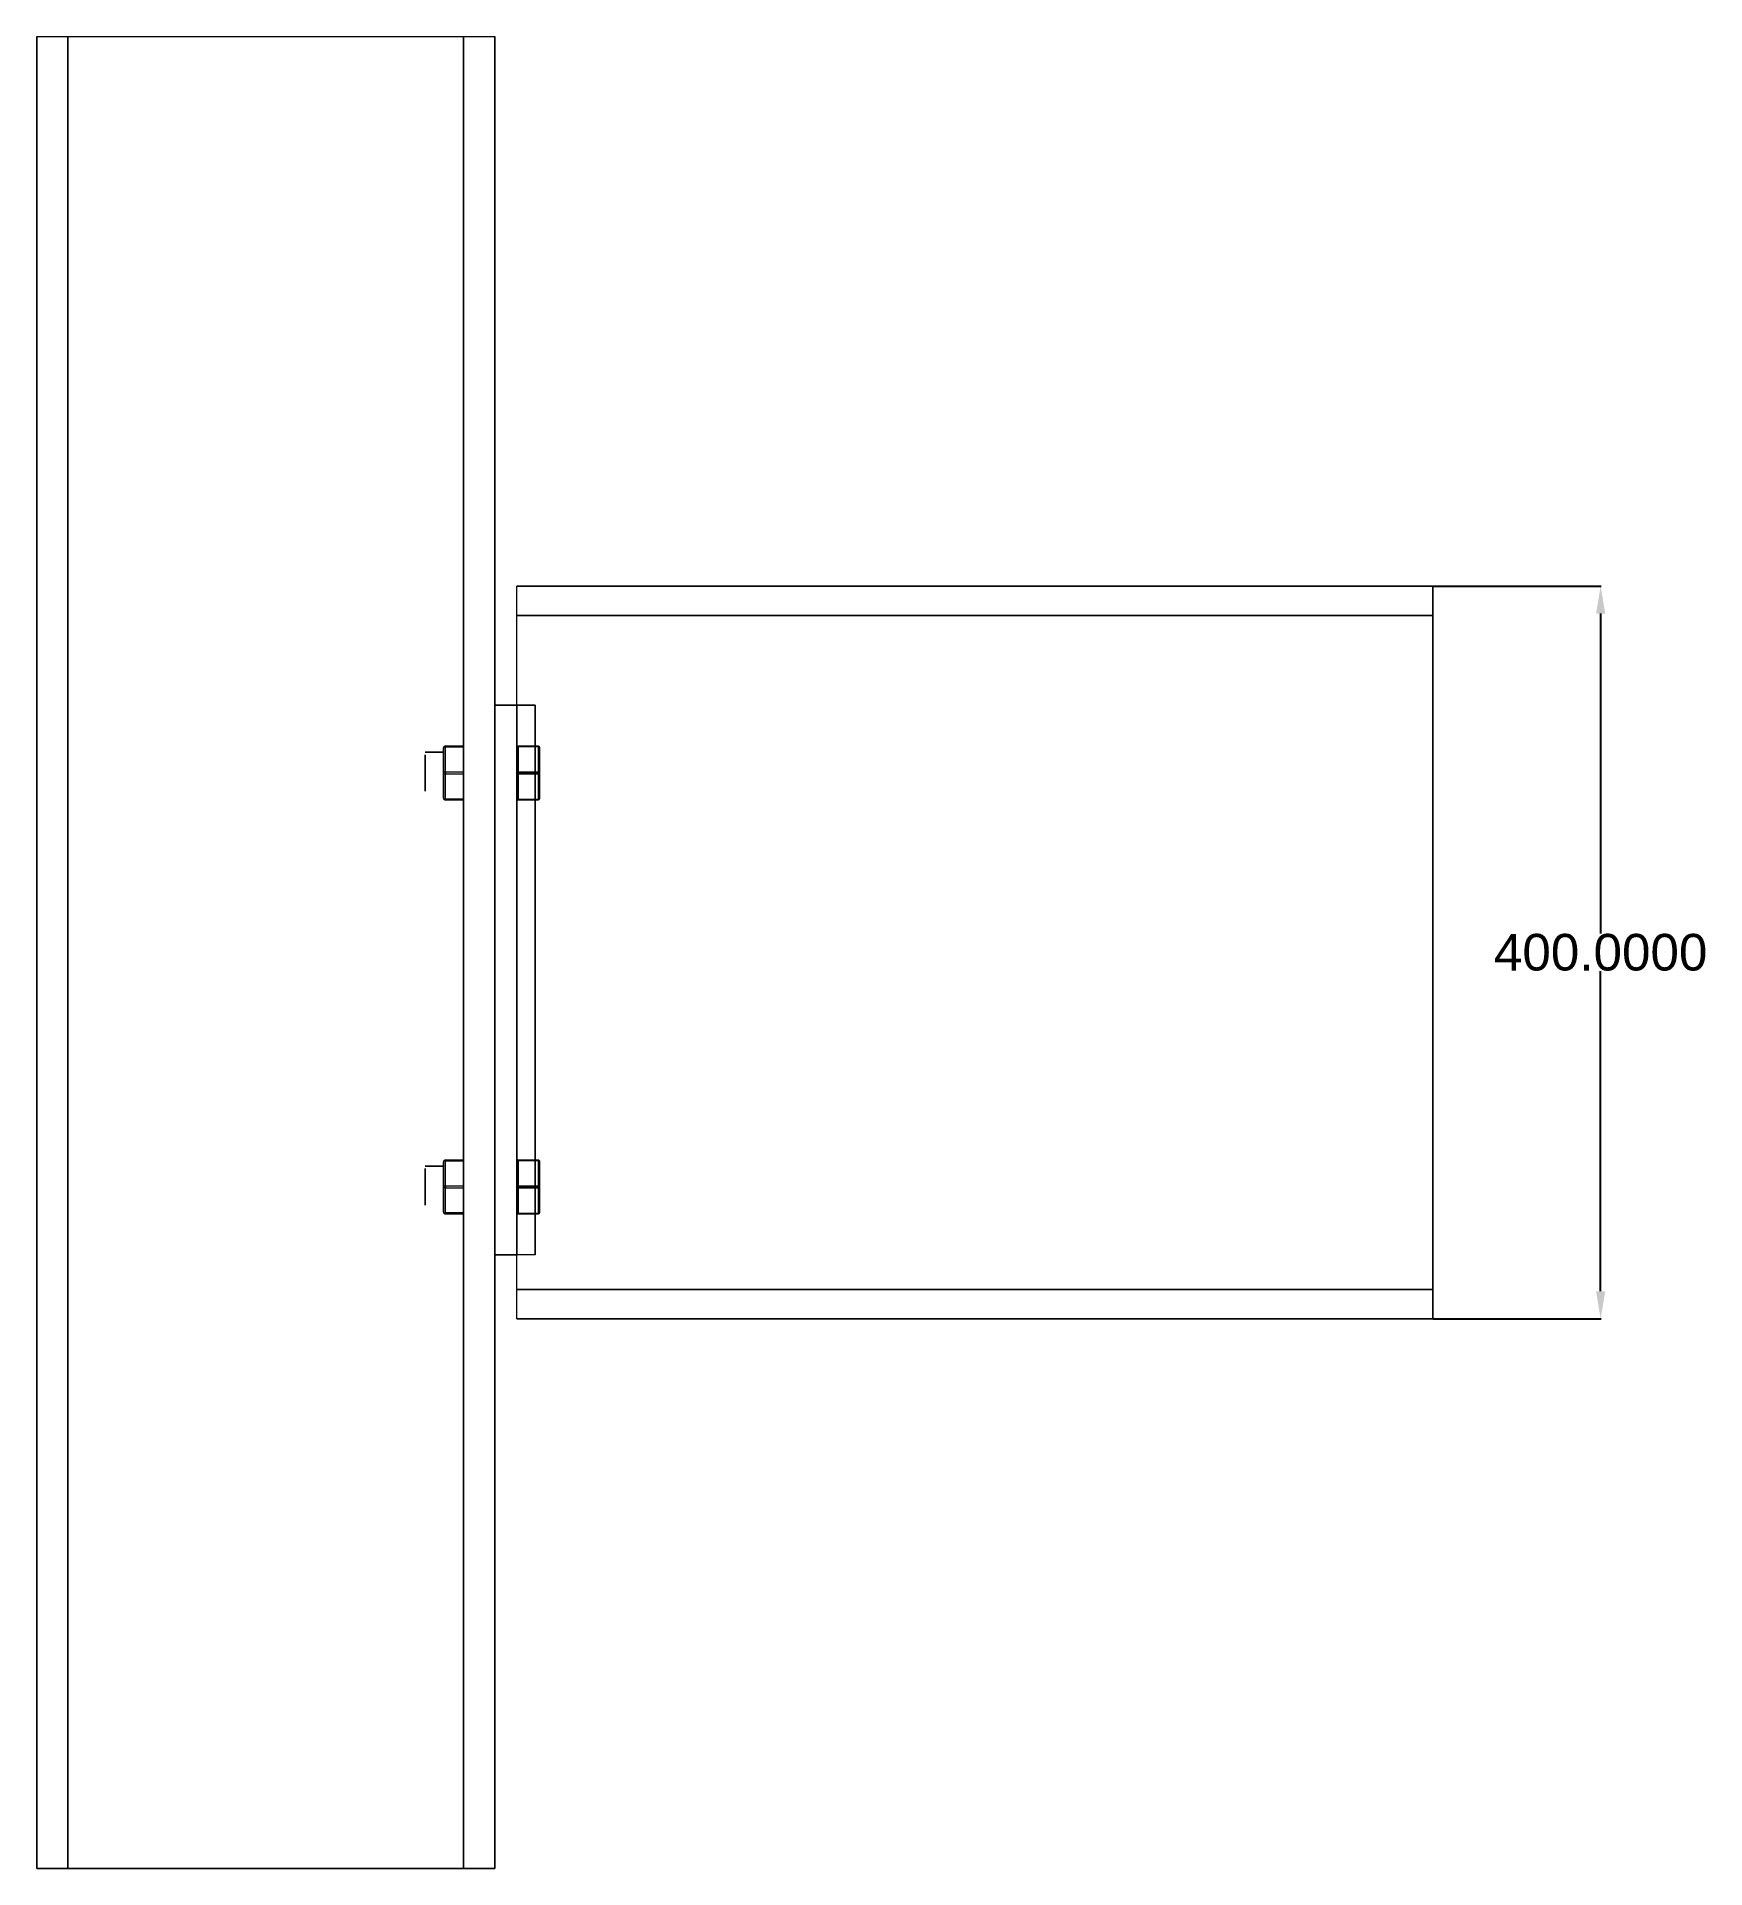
# Model space of a CAD drawing. Header units: millimetres. Extents: x 898 to 1809, y -998 to 2.
import ezdxf

# ---------------------------------------------------------------- set-up
doc = ezdxf.new("R2010")
doc.units = ezdxf.units.MM
doc.header["$MEASUREMENT"] = 0
doc.styles.get("Standard").update_dxf_attribs({"font": 'arial.ttf'})
doc.dimstyles.get("Standard").update_dxf_attribs({"dimtxt": 20, "dimasz": 15, "dimexe": 0.18, "dimexo": 0.0625, "dimgap": 0.09, "dimtad": 0, "dimtih": 1, "dimtoh": 1, "dimdec": 4, "dimzin": 0, "dimdsep": 46, "dimtxsty": 'Standard', "dimcen": 0.09, "dimadec": 0, "dimazin": 0, "dimtfac": 1, "dimtdec": 4, "dimtofl": 0, "dimtmove": 0, "dimatfit": 3, "dimfxl": 1, "dimtolj": 1, "dimtzin": 0, "dimarcsym": 0})

# ---------------------------------------------------------------- blocks, each defined once
blk = doc.blocks.new('A$C21254CAF')
at = {"color": 0, "linetype": 'Continuous', "lineweight": 0}
for p, q in [((-108.1, 74.3), (-108.1, -925.7)), ((-108.1, 74.3), (-91.1, 74.3)), ((-108.1, 74.3), (-91.1, 74.3)), ((-108.1, -925.7), (-108.1, 74.3)), ((-91.1, -925.7), (-91.1, 74.3)), ((-91.1, 74.3), (124.9, 74.3)), ((-91.1, 74.3), (124.9, 74.3)), ((-91.1, 74.3), (-91.1, -925.7)), ((124.9, 74.3), (141.9, 74.3)), ((124.9, -925.7), (124.9, 74.3)), ((124.9, 74.3), (141.9, 74.3)), ((124.9, 74.3), (124.9, -925.7)), ((141.9, 74.3), (141.9, -925.7)), ((141.9, -925.7), (141.9, 74.3)), ((153.9, -241.7), (153.9, -225.7)), ((653.9, -225.7), (153.9, -225.7)), ((153.9, -241.7), (153.9, -225.7)), ((153.9, -225.7), (653.9, -225.7)), ((653.9, -241.7), (653.9, -225.7)), ((653.9, -225.7), (653.9, -241.7)), ((153.9, -290.6), (153.9, -241.7)), ((153.9, -290.6), (153.9, -241.7)), ((653.9, -241.7), (153.9, -241.7)), ((153.9, -241.7), (653.9, -241.7)), ((653.9, -609.7), (653.9, -241.7)), ((653.9, -241.7), (653.9, -609.7)), ((153.8, -290.7), (141.9, -290.7)), ((141.9, -290.7), (153.8, -290.7)), ((153.9, -290.7), (153.8, -290.7)), ((153.8, -290.7), (153.8, -290.7)), ((153.9, -290.7), (153.8, -290.7)), ((153.9, -290.7), (153.9, -290.6)), ((153.9, -290.7), (153.9, -290.6)), ((153.9, -290.8), (153.9, -290.7)), ((153.9, -290.8), (153.9, -290.7)), ((154, -290.7), (153.9, -290.7)), ((153.9, -290.7), (154, -290.7)), ((153.9, -590.7), (153.9, -290.8)), ((153.9, -290.8), (153.9, -590.7)), ((163.9, -290.7), (154, -290.7)), ((154, -290.7), (163.9, -290.7)), ((163.9, -290.7), (163.9, -313)), ((163.9, -313), (163.9, -290.7)), ((103.9, -316.3), (113.9, -316.3)), ((113.9, -316.3), (103.9, -316.3)), ((103.9, -317.7), (103.9, -317.7)), ((103.9, -336), (103.9, -317.7)), ((103.9, -317.7), (103.9, -336)), ((103.9, -337.7), (103.9, -317.7)), ((113.9, -314), (113.9, -327.7)), ((113.9, -327.7), (113.9, -314)), ((113.9, -336), (113.9, -317.7)), ((113.9, -317.7), (113.9, -336)), ((113.9, -317.7), (113.9, -318)), ((115, -313), (115, -313.5)), ((124.9, -313), (115, -313)), ((124.9, -313), (115, -313)), ((115, -313.2), (115, -313)), ((115, -313.5), (115, -313.2)), ((115, -327.2), (115, -313.5)), ((115, -313.5), (124.9, -313.5)), ((115, -327.2), (115, -313.5)), ((115, -313.5), (124.9, -313.5)), ((154.6, -313.3), (154.6, -313)), ((154.6, -313), (165.7, -313)), ((154.6, -313), (154.6, -313.3)), ((165.7, -313), (154.6, -313)), ((154.6, -313.3), (154.6, -327.3)), ((165.7, -313.3), (154.6, -313.3)), ((154.6, -313.3), (165.7, -313.3)), ((154.6, -327.3), (154.6, -313.3)), ((163.9, -313), (163.9, -342.4)), ((163.9, -342.4), (163.9, -313)), ((165.7, -313.3), (165.7, -313)), ((165.7, -313), (165.7, -313.1)), ((165.7, -313.1), (165.7, -313.3)), ((165.7, -327.3), (165.7, -313.3)), ((165.7, -313.3), (165.7, -327.3)), ((166.4, -327.7), (166.4, -313.7)), ((166.4, -313.7), (166.4, -327.7)), ((113.9, -327.7), (113.9, -341.4)), ((113.9, -341.4), (113.9, -327.7)), ((115, -328.2), (115, -327.2)), ((124.9, -327.2), (115, -327.2)), ((115, -327.2), (115, -328.2)), ((124.9, -327.2), (115, -327.2)), ((115, -328.2), (124.9, -328.2)), ((115, -341.9), (115, -328.2)), ((115, -328.2), (124.9, -328.2)), ((115, -341.9), (115, -328.2)), ((154.6, -327.3), (154.6, -328.1)), ((165.7, -327.3), (154.6, -327.3)), ((154.6, -327.7), (154.6, -327.3)), ((154.6, -327.3), (165.7, -327.3)), ((154.6, -328.1), (154.6, -327.7)), ((154.6, -328.1), (154.6, -342.1)), ((165.7, -328.1), (154.6, -328.1)), ((154.6, -328.1), (165.7, -328.1)), ((154.6, -342.1), (154.6, -328.1)), ((165.7, -328.1), (165.7, -327.3)), ((165.7, -327.3), (165.7, -328.1)), ((165.7, -342.1), (165.7, -328.1)), ((165.7, -328.1), (165.7, -342.1)), ((166.4, -341.7), (166.4, -327.7)), ((166.4, -327.7), (166.4, -341.7)), ((103.9, -336), (103.9, -337.7)), ((103.9, -337.7), (103.9, -336)), ((113.9, -336), (113.9, -337.7)), ((113.9, -337.7), (113.9, -337.5)), ((124.9, -341.9), (115, -341.9)), ((115, -341.9), (115, -342.4)), ((124.9, -341.9), (115, -341.9)), ((115, -342.3), (115, -341.9)), ((115, -342.4), (115, -342.3)), ((115, -342.4), (124.9, -342.4)), ((115, -342.4), (124.9, -342.4)), ((154.6, -342.1), (165.7, -342.1)), ((154.6, -342.1), (154.6, -342.4)), ((165.7, -342.1), (154.6, -342.1)), ((154.6, -342.4), (154.6, -342.1)), ((154.6, -342.4), (165.7, -342.4)), ((165.7, -342.4), (154.6, -342.4)), ((163.9, -342.4), (163.9, -539)), ((163.9, -539), (163.9, -342.4)), ((165.7, -342.4), (165.7, -342.1)), ((165.7, -342.1), (165.7, -342.4)), ((165.7, -342.4), (165.7, -342.4)), ((124.9, -539), (115, -539)), ((115, -539.2), (115, -539)), ((115, -539), (115, -539.5)), ((124.9, -539), (115, -539)), ((115, -539.5), (115, -539.2)), ((115, -553.2), (115, -539.5)), ((115, -539.5), (124.9, -539.5)), ((115, -553.2), (115, -539.5)), ((115, -539.5), (124.9, -539.5)), ((154.6, -539.3), (154.6, -539)), ((154.6, -539), (165.7, -539)), ((154.6, -539), (154.6, -539.3)), ((165.7, -539), (154.6, -539)), ((154.6, -539.3), (154.6, -553.3)), ((165.7, -539.3), (154.6, -539.3)), ((154.6, -539.3), (165.7, -539.3)), ((154.6, -553.3), (154.6, -539.3)), ((163.9, -539), (163.9, -568.4)), ((163.9, -568.4), (163.9, -539)), ((165.7, -539.3), (165.7, -539)), ((165.7, -539), (165.7, -539.1)), ((165.7, -539.1), (165.7, -539.3)), ((165.7, -553.3), (165.7, -539.3)), ((165.7, -539.3), (165.7, -553.3)), ((166.4, -553.7), (166.4, -539.7)), ((166.4, -539.7), (166.4, -553.7)), ((113.9, -542.3), (103.9, -542.3)), ((103.9, -542.3), (113.9, -542.3)), ((103.9, -562), (103.9, -543.7)), ((103.9, -543.7), (103.9, -562)), ((103.9, -563.7), (103.9, -543.7)), ((113.9, -540), (113.9, -553.7)), ((113.9, -553.7), (113.9, -540)), ((103.9, -563.7), (103.9, -553.7)), ((113.9, -567.4), (113.9, -553.7)), ((113.9, -553.7), (113.9, -567.4)), ((115, -554.2), (115, -553.2)), ((124.9, -553.2), (115, -553.2)), ((115, -553.2), (115, -554.2)), ((124.9, -553.2), (115, -553.2)), ((115, -554.2), (124.9, -554.2)), ((115, -567.9), (115, -554.2)), ((115, -554.2), (124.9, -554.2)), ((115, -567.9), (115, -554.2)), ((154.6, -553.3), (165.7, -553.3)), ((154.6, -553.7), (154.6, -553.3)), ((154.6, -553.3), (154.6, -554.1)), ((165.7, -553.3), (154.6, -553.3)), ((154.6, -554.1), (154.6, -553.7)), ((154.6, -554.1), (154.6, -568.1)), ((165.7, -554.1), (154.6, -554.1)), ((154.6, -554.1), (165.7, -554.1)), ((154.6, -568.1), (154.6, -554.1)), ((165.7, -553.3), (165.7, -554.1)), ((165.7, -554.1), (165.7, -553.3)), ((165.7, -568.1), (165.7, -554.1)), ((165.7, -554.1), (165.7, -568.1)), ((166.4, -567.7), (166.4, -553.7)), ((166.4, -553.7), (166.4, -567.7)), ((103.9, -562), (103.9, -563.7)), ((103.9, -563.7), (103.9, -562)), ((113.9, -562), (113.9, -563.7)), ((115, -568.3), (115, -567.9)), ((115, -567.9), (115, -568.4)), ((124.9, -567.9), (115, -567.9)), ((124.9, -567.9), (115, -567.9)), ((115, -568.4), (115, -568.3)), ((115, -568.4), (124.9, -568.4)), ((115, -568.4), (124.9, -568.4)), ((154.6, -568.4), (154.6, -568.1)), ((154.6, -568.1), (165.7, -568.1)), ((154.6, -568.1), (154.6, -568.4)), ((165.7, -568.1), (154.6, -568.1)), ((165.7, -568.4), (154.6, -568.4)), ((154.6, -568.4), (165.7, -568.4)), ((163.9, -568.4), (163.9, -590.7)), ((163.9, -590.7), (163.9, -568.4)), ((165.7, -568.1), (165.7, -568.4)), ((165.7, -568.4), (165.7, -568.1)), ((165.7, -568.4), (165.7, -568.4)), ((153.9, -590.7), (141.9, -590.7)), ((141.9, -590.7), (153.9, -590.7)), ((153.9, -609.7), (153.9, -590.7)), ((163.9, -590.7), (153.9, -590.7)), ((163.9, -590.7), (153.9, -590.7)), ((153.9, -609.7), (153.9, -590.7)), ((653.9, -609.7), (153.9, -609.7)), ((153.9, -625.7), (153.9, -609.7)), ((153.9, -625.7), (153.9, -609.7)), ((153.9, -609.7), (653.9, -609.7)), ((653.9, -625.7), (653.9, -609.7)), ((653.9, -609.7), (653.9, -625.7)), ((653.9, -625.7), (153.9, -625.7)), ((153.9, -625.7), (653.9, -625.7)), ((-108.1, -925.7), (-91.1, -925.7)), ((-91.1, -925.7), (-108.1, -925.7)), ((124.9, -925.7), (-91.1, -925.7)), ((-91.1, -925.7), (124.9, -925.7)), ((141.9, -925.7), (124.9, -925.7)), ((124.9, -925.7), (141.9, -925.7))]:
    blk.add_line(p, q, dxfattribs=at)
for centre, radius, start, end in [((153.9, -290.7), 0.1, 90, 180), ((153.9, -290.7), 0.1, 180, 270), ((153.9, -290.7), 0.1, 180, 270), ((153.9, -290.7), 0.1, 270, 90), ((153.9, -290.7), 0.1, 270, 90), ((115, -314), 1.06, 90, 180), ((115, -314), 1.06, 90, 180), ((154.6, -313.7), 0.735, 90, 180), ((154.6, -313.7), 0.735, 90, 180), ((165.7, -313.7), 0.735, 0, 90), ((165.7, -313.7), 0.735, 0, 90), ((115, -341.4), 1.06, 180, 270), ((115, -341.4), 1.06, 180, 270), ((154.6, -341.7), 0.735, 180, 270), ((154.6, -341.7), 0.735, 180, 192.5402), ((154.6, -341.7), 0.735, 192.5402, 254.2356), ((154.6, -341.7), 0.735, 254.2356, 270), ((165.7, -341.7), 0.735, 270, 0), ((165.7, -341.7), 0.735, 270, 0), ((115, -540), 1.06, 90, 180), ((115, -540), 1.06, 90, 180), ((154.6, -539.7), 0.735, 90, 180), ((154.6, -539.7), 0.735, 90, 180), ((165.7, -539.7), 0.735, 0, 90), ((165.7, -539.7), 0.735, 0, 90), ((115, -567.4), 1.06, 180, 270), ((115, -567.4), 1.06, 180, 270), ((154.6, -567.7), 0.735, 180, 192.5402), ((154.6, -567.7), 0.735, 180, 270), ((154.6, -567.7), 0.735, 192.5402, 254.2356), ((154.6, -567.7), 0.735, 254.2356, 270), ((165.7, -567.7), 0.735, 270, 0), ((165.7, -567.7), 0.735, 270, 0)]:
    blk.add_arc(centre, radius, start, end, dxfattribs=at)
for centre, major_axis, start_param, end_param in [((115, -314), (-1.06, 0), 4.71239, 6.28319), ((115, -314), (1.06, 0), 1.5708, 3.14159), ((154.6, -313.7), (0.735, 0), 1.5708, 3.14159), ((154.6, -313.7), (-0.735, 0), 4.71239, 6.28319), ((165.7, -313.7), (-0.735, 0), 3.14159, 4.71239), ((165.7, -313.7), (0.735, 0), 0, 1.5708), ((115, -327.7), (-1.06, 0), 4.71239, 6.28319), ((115, -327.7), (1.06, 0), 1.5708, 3.14159), ((115, -327.7), (1.06, 0), 3.14159, 4.71239), ((115, -327.7), (-1.06, 0), 0, 1.5708), ((154.6, -327.7), (-0.735, 0), 4.71239, 6.28319), ((154.6, -327.7), (0.735, 0), 1.5708, 3.14159), ((154.6, -327.7), (0.735, 0), 3.14159, 4.71239), ((154.6, -327.7), (-0.735, 0), 0, 1.5708), ((165.7, -327.7), (0.735, 0), 0, 1.5708), ((165.7, -327.7), (-0.735, 0), 3.14159, 4.71239), ((165.7, -327.7), (-0.735, 0), 1.5708, 3.14159), ((165.7, -327.7), (0.735, 0), 4.71239, 6.28319), ((115, -341.4), (1.06, 0), 3.14159, 4.71239), ((115, -341.4), (-1.06, 0), 0, 1.5708), ((154.6, -341.7), (-0.735, 0), 0, 1.5708), ((154.6, -341.7), (0.735, 0), 3.14159, 4.71239), ((165.7, -341.7), (0.735, 0), 4.71239, 6.28319), ((165.7, -341.7), (-0.735, 0), 1.5708, 3.14159), ((115, -540), (-1.06, 0), 4.71239, 6.28319), ((115, -540), (1.06, 0), 1.5708, 3.14159), ((154.6, -539.7), (0.735, 0), 1.5708, 3.14159), ((154.6, -539.7), (-0.735, 0), 4.71239, 6.28319), ((165.7, -539.7), (0.735, 0), 0, 1.5708), ((165.7, -539.7), (-0.735, 0), 3.14159, 4.71239), ((115, -553.7), (-1.06, 0), 4.71239, 6.28319), ((115, -553.7), (1.06, 0), 1.5708, 3.14159), ((115, -553.7), (1.06, 0), 3.14159, 4.71239), ((115, -553.7), (-1.06, 0), 0, 1.5708), ((154.6, -553.7), (-0.735, 0), 4.71239, 6.28319), ((154.6, -553.7), (0.735, 0), 1.5708, 3.14159), ((154.6, -553.7), (0.735, 0), 3.14159, 4.71239), ((154.6, -553.7), (-0.735, 0), 0, 1.5708), ((165.7, -553.7), (-0.735, 0), 3.14159, 4.71239), ((165.7, -553.7), (0.735, 0), 0, 1.5708), ((165.7, -553.7), (0.735, 0), 4.71239, 6.28319), ((165.7, -553.7), (-0.735, 0), 1.5708, 3.14159), ((115, -567.4), (-1.06, 0), 0, 1.5708), ((115, -567.4), (1.06, 0), 3.14159, 4.71239), ((154.6, -567.7), (-0.735, 0), 0, 1.5708), ((154.6, -567.7), (0.735, 0), 3.14159, 4.71239), ((165.7, -567.7), (-0.735, 0), 1.5708, 3.14159), ((165.7, -567.7), (0.735, 0), 4.71239, 6.28319)]:
    blk.add_ellipse(centre, major_axis=major_axis, ratio=0.5, start_param=start_param, end_param=end_param, dxfattribs=at)
blk = doc.blocks.new('*D9')
at = {"color": 0, "lineweight": -2, "transparency": 16777216}
for p, q in [((1660.1, -298.1), (1751.8, -298.1)), ((1751.6, -313.1), (1751.6, -487.8)), ((1751.6, -683.1), (1751.6, -508.4)), ((1660.1, -698.1), (1751.8, -698.1))]:
    blk.add_line(p, q, dxfattribs=at)
at = {"color": 0, "transparency": 16777216}
for points in [[(1749.1, -313.1), (1754.1, -313.1), (1751.6, -298.1)], [(1749.1, -683.1), (1754.1, -683.1), (1751.6, -698.1)]]:
    blk.add_solid(points, dxfattribs=at)
at = {"layer": 'Defpoints', "color": 0, "transparency": 16777216}
for p in [(1660, -298.1), (1660, -698.1), (1751.6, -698.1)]:
    blk.add_point(p, dxfattribs=at)
at = {"color": 0, "transparency": 16777216, "insert": (1751.6, -498.1), "char_height": 20, "attachment_point": 5}
blk.add_mtext('\\A1;400.0000', dxfattribs=at)

msp = doc.modelspace()

# ---------------------------------------------------------------- block references
msp.add_blockref('A$C21254CAF', (1006.12996, -72.42416))

# ---------------------------------------------------------------- dimensions: what is measured, and where the dimension line sits
dim = msp.add_linear_dim(base=(1751.57142, -698.12394), p1=(1660.01637, -298.12394), p2=(1660.01637, -698.12394), angle=90, dimstyle='Standard')
dim.commit()
dim.dimension.update_dxf_attribs({"geometry": '*D9', "text_midpoint": (1751.57142, -498.12394), "dimtype": 160})

doc.saveas('drawing.dxf')
